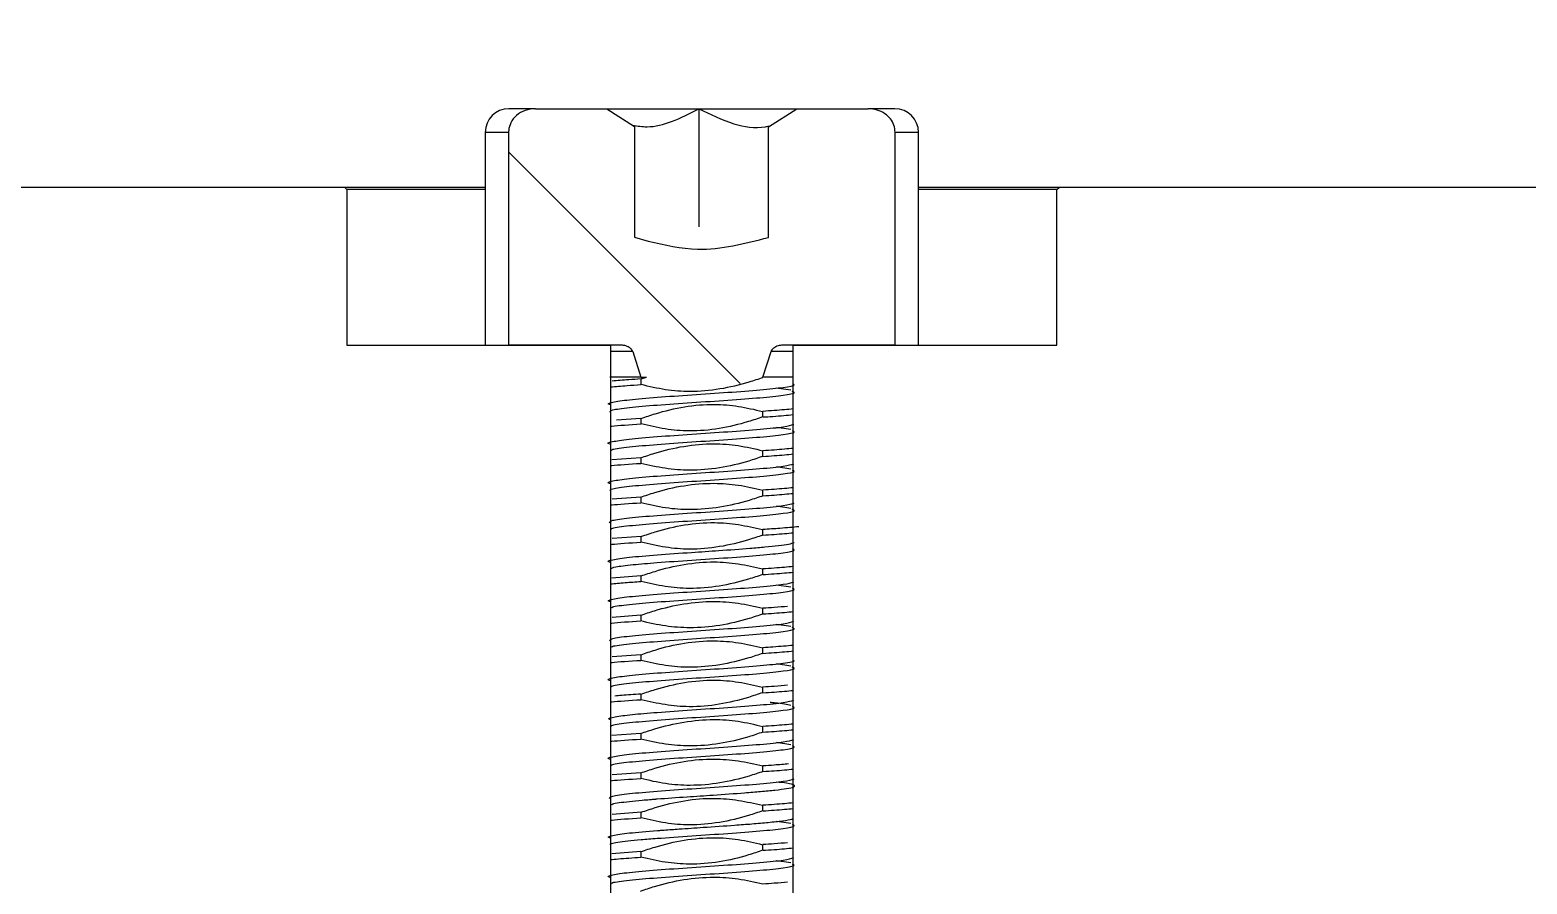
# Model space of a CAD drawing. Header units: millimetres. Extents: x 2 to 1187, y 2 to 839.
# Drawn here: x 187.466 to 192.217, y 443.416 to 446.127 of the extents above; entities that cross this region are included whole.
import ezdxf

# ---------------------------------------------------------------- set-up
doc = ezdxf.new("R2010")
doc.units = ezdxf.units.MM

# ---------------------------------------------------------------- blocks, each defined once
blk = doc.blocks.new('SW_HATCH_1')
at = {"color": 0, "linetype": 'Continuous', "lineweight": 18}
blk.add_line((22.5377, -34.6274), (21.8023, -33.892), dxfattribs=at)

msp = doc.modelspace()

# ---------------------------------------------------------------- linework, layer by layer
at = {"color": 7, "linetype": 'Continuous', "lineweight": 25}
for p, q in [((189.0699, 445.8766), (188.9854, 445.8766)), ((189.0699, 445.8766), (189.2961, 445.8766)), ((189.2961, 445.8766), (189.3842, 445.8205)), ((189.2961, 445.8766), (189.5882, 445.8766)), ((189.5882, 445.8766), (189.5882, 445.5016)), ((189.5882, 445.8766), (189.9001, 445.8766)), ((189.8091, 445.819), (189.8997, 445.8766)), ((189.8997, 445.8766), (190.1259, 445.8766)), ((190.2104, 445.8766), (190.1259, 445.8766)), ((188.9104, 445.8016), (188.9104, 445.1266)), ((188.9845, 445.8016), (188.9104, 445.8016)), ((188.9845, 445.8016), (188.9845, 445.1266)), ((189.3842, 445.8205), (189.3842, 445.4692)), ((189.8091, 445.4683), (189.8091, 445.819)), ((190.2113, 445.1266), (190.2113, 445.8016)), ((190.2854, 445.8016), (190.2113, 445.8016)), ((190.2854, 445.1266), (190.2854, 445.8016)), ((188.4645, 445.6266), (184.9647, 445.6266)), ((188.4645, 445.6266), (188.471, 445.6203)), ((188.9104, 445.6266), (188.4645, 445.6266)), ((188.9104, 445.6203), (188.471, 445.6203)), ((188.471, 445.6203), (188.471, 445.1266)), ((190.7313, 445.6266), (190.2854, 445.6266)), ((190.7248, 445.6203), (190.2854, 445.6203)), ((190.7248, 445.6203), (190.7313, 445.6266)), ((190.7248, 445.1266), (190.7248, 445.6203)), ((196.4151, 445.6266), (190.7313, 445.6266)), ((189.3842, 445.4692), (189.4278, 445.456)), ((188.471, 445.1266), (189.3077, 445.1266)), ((189.3382, 445.1266), (188.9845, 445.1266)), ((189.3077, 445.1266), (189.3077, 440.6266)), ((190.2113, 445.1266), (189.8576, 445.1266)), ((189.8881, 440.6266), (189.8881, 445.1266)), ((189.8881, 445.1266), (190.7248, 445.1266)), ((189.3785, 445.1059), (189.3077, 445.1059)), ((189.3785, 445.1059), (189.4044, 445.0248)), ((189.7914, 445.0248), (189.8173, 445.1059)), ((189.8881, 445.1059), (189.8173, 445.1059)), ((189.4044, 445.0248), (189.306, 445.0248)), ((189.4044, 445.0248), (189.4222, 445.0248)), ((189.4055, 445.019), (189.4222, 445.0248)), ((189.814, 445.0248), (189.7914, 445.0248)), ((189.8882, 445.0248), (189.814, 445.0248)), ((189.4044, 445.019), (189.4044, 445.0011)), ((189.8805, 444.9831), (189.8341, 444.9899)), ((189.4047, 444.894), (189.3265, 444.8884)), ((189.4044, 444.894), (189.4044, 444.8761)), ((189.7914, 444.8984), (189.7914, 444.9162)), ((189.8806, 444.8582), (189.8345, 444.865)), ((189.7914, 444.7733), (189.7914, 444.7912)), ((189.4041, 444.769), (189.3126, 444.7623)), ((189.4044, 444.769), (189.4044, 444.7512)), ((189.8805, 444.7332), (189.8345, 444.74)), ((189.4042, 444.644), (189.3128, 444.6373)), ((189.4044, 444.644), (189.4044, 444.6261)), ((189.7914, 444.6483), (189.7914, 444.6662)), ((189.8805, 444.6083), (189.8345, 444.615)), ((189.4048, 444.519), (189.3128, 444.5123)), ((189.4044, 444.519), (189.4044, 444.5011)), ((189.7914, 444.5234), (189.7914, 444.5411)), ((189.7914, 444.3983), (189.7914, 444.4162)), ((189.4044, 444.394), (189.3125, 444.3873)), ((189.4044, 444.394), (189.4044, 444.3762)), ((189.8806, 444.3582), (189.8343, 444.365)), ((189.404, 444.269), (189.3127, 444.2623)), ((189.4044, 444.269), (189.4044, 444.2512)), ((189.7914, 444.2733), (189.7914, 444.2912)), ((189.8805, 444.2332), (189.8345, 444.24)), ((189.7914, 444.1483), (189.7914, 444.1661)), ((189.4046, 444.144), (189.3129, 444.1373)), ((189.4044, 444.144), (189.4044, 444.1261)), ((189.8805, 444.1081), (189.8342, 444.1149)), ((189.7914, 444.0232), (189.7914, 444.0412)), ((189.4044, 444.019), (189.4044, 444.0012)), ((189.4041, 443.894), (189.3126, 443.8873)), ((189.4044, 443.894), (189.4044, 443.8762)), ((189.7914, 443.8983), (189.7914, 443.9162)), ((189.8805, 443.8582), (189.8345, 443.865)), ((189.7914, 443.7733), (189.7914, 443.7912)), ((189.4042, 443.769), (189.3128, 443.7623)), ((189.4044, 443.769), (189.4044, 443.7511)), ((189.4048, 443.644), (189.3128, 443.6373)), ((189.4044, 443.644), (189.4044, 443.6261)), ((189.7914, 443.6484), (189.7914, 443.6661)), ((189.8806, 443.6082), (189.8354, 443.6149)), ((189.4044, 443.519), (189.3125, 443.5123)), ((189.4044, 443.519), (189.4044, 443.5012)), ((189.7914, 443.5233), (189.7914, 443.5412)), ((189.8806, 443.4832), (189.8343, 443.49))]:
    msp.add_line(p, q, dxfattribs=at)
at = {"color": 7, "linetype": 'Continuous', "lineweight": 18}
msp.add_circle((179.0979, 455.6266), 42.7508, dxfattribs=at)
at = {"color": 7, "linetype": 'Continuous', "lineweight": 25}
for centre, radius, start, end in [((179.0979, 455.6266), 56.25, 154.83497, 352.33774), ((188.9854, 445.8016), 0.075, 90, 180), ((190.2104, 445.8016), 0.075, 0, 90), ((179.0979, 455.6266), 21.5, 301.5509, 332.05624), ((179.0979, 455.6266), 20.275, 303.7018, 330.20374)]:
    msp.add_arc(centre, radius, start, end, dxfattribs=at)
for points, knots in [([(189.0699, 445.8766), (189.059, 445.8755), (189.037, 445.8735), (189.0089, 445.8569), (188.9906, 445.8337), (188.9848, 445.8139), (188.9846, 445.8035), (188.9845, 445.8016)], [0, 0, 0, 0, 0.260485, 0.52139, 0.75213, 0.952967, 1, 1, 1, 1]), ([(189.3789, 445.8238), (189.3939, 445.8216), (189.4351, 445.8153), (189.5074, 445.8346), (189.5598, 445.8618), (189.5882, 445.8766)], [0, 0, 0, 0, 0.207319, 0.570692, 1, 1, 1, 1]), ([(189.5882, 445.8766), (189.6245, 445.8587), (189.6915, 445.8258), (189.7716, 445.8128), (189.8094, 445.8213), (189.8144, 445.8225)], [0, 0, 0, 0, 0.506743, 0.934201, 1, 1, 1, 1]), ([(190.2113, 445.8016), (190.2105, 445.8093), (190.2089, 445.8247), (190.1968, 445.8455), (190.1786, 445.8623), (190.1542, 445.8742), (190.1356, 445.8757), (190.1259, 445.8766)], [0, 0, 0, 0, 0.183497, 0.367111, 0.558056, 0.768519, 1, 1, 1, 1]), ([(189.4278, 445.456), (189.4799, 445.4442), (189.6071, 445.4154), (189.7341, 445.4487), (189.8091, 445.4683)], [0, 0, 0, 0, 0.409902, 1, 1, 1, 1]), ([(189.3785, 445.1059), (189.3775, 445.1081), (189.3751, 445.1133), (189.3662, 445.1202), (189.3536, 445.1255), (189.3433, 445.1262), (189.3382, 445.1266)], [0, 0, 0, 0, 0.153628, 0.356058, 0.681216, 1, 1, 1, 1]), ([(189.8576, 445.1266), (189.8528, 445.1262), (189.8429, 445.1256), (189.8307, 445.1208), (189.8224, 445.1146), (189.8187, 445.1097), (189.8176, 445.1067), (189.8173, 445.1059)], [0, 0, 0, 0, 0.298698, 0.623237, 0.7987, 0.944857, 1, 1, 1, 1]), ([(189.7914, 445.0231), (189.7768, 445.0182), (189.7022, 444.9934), (189.5975, 444.9745), (189.4817, 444.9829), (189.4306, 444.995), (189.4046, 445.0011)], [0, 0, 0, 0, 0.11758, 0.600094, 0.796965, 1, 1, 1, 1]), ([(189.3054, 444.9375), (189.3053, 444.9376), (189.2937, 444.9402), (189.3113, 444.9454), (189.3616, 444.9532), (189.453, 444.961), (189.5652, 444.9688), (189.6825, 444.9766), (189.7877, 444.9845), (189.8607, 444.9923), (189.8953, 444.9982), (189.8892, 445.0015), (189.8878, 445.0022)], [0, 0, 0, 0, 0.000751, 0.121507, 0.242262, 0.363018, 0.483773, 0.604529, 0.725284, 0.84604, 0.966796, 1, 1, 1, 1]), ([(189.3064, 444.9138), (189.3068, 444.9161), (189.3076, 444.921), (189.3631, 444.9285), (189.4525, 444.9364), (189.5652, 444.9441), (189.6825, 444.9518), (189.7875, 444.9596), (189.8616, 444.9674), (189.8972, 444.9741), (189.8881, 444.9782), (189.8848, 444.9797)], [0, 0, 0, 0, 0.103676, 0.221983, 0.340291, 0.458583, 0.576888, 0.695195, 0.813504, 0.931814, 1, 1, 1, 1]), ([(189.3077, 444.9939), (189.3244, 444.9953), (189.3523, 444.9978), (189.3895, 445.0002), (189.4045, 445.0011)], [0, 0, 0, 0, 0.598062, 1, 1, 1, 1]), ([(189.4048, 445.019), (189.3915, 445.0181), (189.3574, 445.0159), (189.3301, 445.0137), (189.3134, 445.0123)], [0, 0, 0, 0, 0.389954, 1, 1, 1, 1]), ([(189.4054, 444.894), (189.4202, 444.899), (189.495, 444.9242), (189.5999, 444.9437), (189.7148, 444.9336), (189.765, 444.922), (189.7903, 444.9161)], [0, 0, 0, 0, 0.120164, 0.60516, 0.801039, 1, 1, 1, 1]), ([(189.7904, 444.8983), (189.7755, 444.8933), (189.7007, 444.8681), (189.5959, 444.8487), (189.481, 444.8588), (189.4308, 444.8704), (189.4055, 444.8762)], [0, 0, 0, 0, 0.1201768, 0.6052744, 0.8008028, 1, 1, 1, 1]), ([(189.8881, 444.9238), (189.8696, 444.922), (189.8426, 444.9195), (189.8035, 444.917), (189.791, 444.9162)], [0, 0, 0, 0, 0.682323, 1, 1, 1, 1]), ([(189.791, 444.8983), (189.8019, 444.899), (189.8409, 444.9015), (189.8683, 444.9041), (189.8881, 444.9059)], [0, 0, 0, 0, 0.279095, 1, 1, 1, 1]), ([(189.3058, 444.8122), (189.3058, 444.8122), (189.2936, 444.8149), (189.3102, 444.8201), (189.36, 444.8281), (189.4523, 444.836), (189.5651, 444.8439), (189.6828, 444.8517), (189.7866, 444.8595), (189.8647, 444.8673), (189.8817, 444.8724), (189.8902, 444.875)], [0, 0, 0, 0, 0.000305, 0.125827, 0.251982, 0.37877, 0.503343, 0.627915, 0.752487, 0.877058, 1, 1, 1, 1]), ([(189.3077, 444.8689), (189.3093, 444.869), (189.3294, 444.8715), (189.3687, 444.8739), (189.4048, 444.8762)], [0, 0, 0, 0, 0.08019, 1, 1, 1, 1]), ([(189.3106, 444.7921), (189.3112, 444.7933), (189.3131, 444.7971), (189.3639, 444.8035), (189.4522, 444.8113), (189.5651, 444.8192), (189.6823, 444.827), (189.7873, 444.8348), (189.8614, 444.8426), (189.8969, 444.8492), (189.8882, 444.8532), (189.8852, 444.8546)], [0, 0, 0, 0, 0.058256, 0.183173, 0.30809, 0.433007, 0.557924, 0.682842, 0.807759, 0.932676, 1, 1, 1, 1]), ([(189.4037, 444.769), (189.4185, 444.7739), (189.4933, 444.7989), (189.5983, 444.8178), (189.7142, 444.8094), (189.7654, 444.7973), (189.7913, 444.7912)], [0, 0, 0, 0, 0.119337, 0.600722, 0.797063, 1, 1, 1, 1]), ([(189.8881, 444.7987), (189.8696, 444.797), (189.8426, 444.7945), (189.8036, 444.792), (189.7914, 444.7912)], [0, 0, 0, 0, 0.686508, 1, 1, 1, 1]), ([(189.3054, 444.6875), (189.3053, 444.6876), (189.2937, 444.6902), (189.3112, 444.6954), (189.3614, 444.7032), (189.4528, 444.711), (189.5649, 444.7188), (189.6826, 444.7266), (189.7864, 444.7345), (189.8644, 444.7422), (189.8815, 444.7474), (189.8899, 444.7499)], [0, 0, 0, 0, 0.000611, 0.125833, 0.251056, 0.376279, 0.501501, 0.626724, 0.751947, 0.877169, 1, 1, 1, 1]), ([(189.3077, 444.7439), (189.3093, 444.7441), (189.3293, 444.7465), (189.3683, 444.7489), (189.4042, 444.7511)], [0, 0, 0, 0, 0.079016, 1, 1, 1, 1]), ([(189.7912, 444.7733), (189.7763, 444.7682), (189.7016, 444.7425), (189.5963, 444.7246), (189.4807, 444.7338), (189.4297, 444.7453), (189.4038, 444.7511)], [0, 0, 0, 0, 0.119474, 0.602246, 0.797818, 1, 1, 1, 1]), ([(189.7913, 444.7733), (189.8036, 444.7741), (189.8426, 444.7766), (189.8696, 444.7792), (189.8881, 444.7809)], [0, 0, 0, 0, 0.31392, 1, 1, 1, 1]), ([(189.3061, 444.6636), (189.3065, 444.666), (189.3072, 444.671), (189.3631, 444.6785), (189.4526, 444.6863), (189.5653, 444.6942), (189.6825, 444.702), (189.7875, 444.7098), (189.8615, 444.7176), (189.897, 444.7242), (189.8882, 444.7283), (189.885, 444.7297)], [0, 0, 0, 0, 0.1072558, 0.2254096, 0.3435633, 0.4617171, 0.5798708, 0.6980245, 0.8161783, 0.934332, 1, 1, 1, 1]), ([(189.7926, 444.6484), (189.7777, 444.6434), (189.7029, 444.6181), (189.5978, 444.5999), (189.4815, 444.6079), (189.43, 444.62), (189.4037, 444.6261)], [0, 0, 0, 0, 0.118996, 0.59917, 0.795412, 1, 1, 1, 1]), ([(189.4039, 444.6439), (189.4187, 444.649), (189.4934, 444.6747), (189.5987, 444.6924), (189.7145, 444.6839), (189.7655, 444.6723), (189.7914, 444.6665)], [0, 0, 0, 0, 0.119412, 0.601799, 0.79799, 1, 1, 1, 1]), ([(189.8881, 444.6737), (189.8696, 444.672), (189.8427, 444.6695), (189.8037, 444.6669), (189.7914, 444.6662)], [0, 0, 0, 0, 0.684849, 1, 1, 1, 1]), ([(189.7918, 444.6484), (189.804, 444.6491), (189.8428, 444.6516), (189.8696, 444.6542), (189.8881, 444.6559)], [0, 0, 0, 0, 0.312525, 1, 1, 1, 1]), ([(189.3052, 444.5626), (189.3054, 444.5652), (189.3059, 444.5704), (189.363, 444.5782), (189.4527, 444.586), (189.5652, 444.5938), (189.6827, 444.6016), (189.7866, 444.6095), (189.8648, 444.6173), (189.8819, 444.6225), (189.8904, 444.625)], [0, 0, 0, 0, 0.1249119, 0.2500114, 0.375111, 0.5002106, 0.6253101, 0.7504097, 0.8755093, 1, 1, 1, 1]), ([(189.3077, 444.6189), (189.3093, 444.6191), (189.3293, 444.6215), (189.3683, 444.6239), (189.4041, 444.6261)], [0, 0, 0, 0, 0.082095, 1, 1, 1, 1]), ([(189.311, 444.5423), (189.3116, 444.5435), (189.3137, 444.5472), (189.3641, 444.5535), (189.4524, 444.5613), (189.5654, 444.5692), (189.6826, 444.577), (189.7876, 444.5848), (189.8617, 444.5926), (189.8972, 444.5994), (189.8881, 444.6035), (189.8847, 444.605)], [0, 0, 0, 0, 0.053067, 0.177995, 0.302924, 0.42785, 0.552777, 0.677702, 0.802628, 0.927553, 1, 1, 1, 1]), ([(189.4055, 444.519), (189.4203, 444.5241), (189.495, 444.5495), (189.6001, 444.5684), (189.715, 444.5584), (189.7654, 444.5469), (189.7908, 444.5411)], [0, 0, 0, 0, 0.120061, 0.604974, 0.800621, 1, 1, 1, 1]), ([(189.9056, 444.5499), (189.8868, 444.5482), (189.8545, 444.5453), (189.81, 444.5424), (189.7912, 444.5411)], [0, 0, 0, 0, 0.579332, 1, 1, 1, 1]), ([(189.3056, 444.4375), (189.3055, 444.4376), (189.2938, 444.4402), (189.3113, 444.4454), (189.3616, 444.4532), (189.4529, 444.461), (189.5556, 444.4681), (189.6589, 444.475), (189.7392, 444.4808), (189.8009, 444.486), (189.8435, 444.4904), (189.8771, 444.4951), (189.886, 444.4983), (189.8905, 444.5)], [0, 0, 0, 0, 0.001691, 0.126415, 0.251138, 0.375832, 0.499796, 0.593399, 0.707765, 0.773033, 0.843533, 0.919259, 1, 1, 1, 1]), ([(189.3077, 444.4938), (189.3093, 444.494), (189.3295, 444.4965), (189.3687, 444.4989), (189.4047, 444.5012)], [0, 0, 0, 0, 0.082244, 1, 1, 1, 1]), ([(189.7909, 444.5233), (189.7761, 444.5183), (189.7013, 444.4934), (189.5965, 444.4737), (189.4813, 444.4834), (189.4309, 444.4952), (189.4054, 444.5012)], [0, 0, 0, 0, 0.1199651, 0.6039352, 0.799807, 1, 1, 1, 1]), ([(189.7913, 444.5234), (189.8037, 444.5242), (189.8427, 444.5267), (189.8697, 444.5292), (189.8881, 444.5309)], [0, 0, 0, 0, 0.317707, 1, 1, 1, 1]), ([(189.308, 444.417), (189.3118, 444.4189), (189.3201, 444.4232), (189.3748, 444.4296), (189.4578, 444.4367), (189.565, 444.4441), (189.6822, 444.4519), (189.7873, 444.4597), (189.8614, 444.4675), (189.897, 444.4742), (189.8882, 444.4783), (189.885, 444.4797)], [0, 0, 0, 0, 0.092029, 0.203133, 0.308926, 0.433257, 0.557631, 0.682006, 0.806382, 0.930757, 1, 1, 1, 1]), ([(189.4046, 444.394), (189.4194, 444.399), (189.4943, 444.4239), (189.5991, 444.4434), (189.7144, 444.4341), (189.765, 444.4222), (189.7906, 444.4161)], [0, 0, 0, 0, 0.119838, 0.603248, 0.79929, 1, 1, 1, 1]), ([(189.8881, 444.4238), (189.8696, 444.4221), (189.8425, 444.4195), (189.8034, 444.417), (189.7911, 444.4162)], [0, 0, 0, 0, 0.684717, 1, 1, 1, 1]), ([(189.7911, 444.3983), (189.8034, 444.3991), (189.8425, 444.4016), (189.8696, 444.4041), (189.8881, 444.4059)], [0, 0, 0, 0, 0.315644, 1, 1, 1, 1]), ([(189.3059, 444.3124), (189.3057, 444.3124), (189.2938, 444.3151), (189.3111, 444.3204), (189.3614, 444.3282), (189.4528, 444.336), (189.5649, 444.3439), (189.6826, 444.3517), (189.7864, 444.3595), (189.8644, 444.3673), (189.8814, 444.3724), (189.8899, 444.375)], [0, 0, 0, 0, 0.002606, 0.127599, 0.252593, 0.377587, 0.502589, 0.627591, 0.752592, 0.877593, 1, 1, 1, 1]), ([(189.3077, 444.3689), (189.3224, 444.3702), (189.3497, 444.3726), (189.3872, 444.3751), (189.4045, 444.3762)], [0, 0, 0, 0, 0.538634, 1, 1, 1, 1]), ([(189.7905, 444.3983), (189.7756, 444.3932), (189.7009, 444.3677), (189.5958, 444.3491), (189.4807, 444.359), (189.4303, 444.3704), (189.4048, 444.3762)], [0, 0, 0, 0, 0.119956, 0.60453, 0.800206, 1, 1, 1, 1]), ([(189.3107, 444.2922), (189.3113, 444.2933), (189.3132, 444.2971), (189.364, 444.3035), (189.4523, 444.3113), (189.5652, 444.3192), (189.6824, 444.327), (189.7874, 444.3348), (189.8614, 444.3426), (189.8968, 444.3492), (189.8882, 444.3532), (189.8853, 444.3546)], [0, 0, 0, 0, 0.05709, 0.182281, 0.307471, 0.432662, 0.557852, 0.683043, 0.808234, 0.933424, 1, 1, 1, 1]), ([(189.4032, 444.2689), (189.4181, 444.274), (189.4928, 444.2993), (189.5981, 444.3173), (189.7141, 444.3093), (189.7654, 444.2975), (189.7914, 444.2914)], [0, 0, 0, 0, 0.119218, 0.60039, 0.79697, 1, 1, 1, 1]), ([(189.7922, 444.2734), (189.7774, 444.2683), (189.7026, 444.2427), (189.5973, 444.225), (189.4811, 444.2333), (189.4296, 444.2451), (189.4032, 444.2511)], [0, 0, 0, 0, 0.118982, 0.599506, 0.795262, 1, 1, 1, 1]), ([(189.8699, 444.2972), (189.8567, 444.296), (189.835, 444.294), (189.8038, 444.292), (189.7914, 444.2912)], [0, 0, 0, 0, 0.605462, 1, 1, 1, 1]), ([(189.7917, 444.2734), (189.8038, 444.2741), (189.8427, 444.2766), (189.8696, 444.2792), (189.8881, 444.2809)], [0, 0, 0, 0, 0.312159, 1, 1, 1, 1]), ([(189.3052, 444.1876), (189.3054, 444.1902), (189.3059, 444.1954), (189.3629, 444.2032), (189.4525, 444.211), (189.5651, 444.2188), (189.6826, 444.2266), (189.7864, 444.2345), (189.8646, 444.2422), (189.8817, 444.2474), (189.8902, 444.25)], [0, 0, 0, 0, 0.124957, 0.250151, 0.375344, 0.500538, 0.625731, 0.750925, 0.876118, 1, 1, 1, 1]), ([(189.3077, 444.2439), (189.3093, 444.2441), (189.3293, 444.2465), (189.3682, 444.2489), (189.404, 444.2511)], [0, 0, 0, 0, 0.080663, 1, 1, 1, 1]), ([(189.3111, 444.1674), (189.3117, 444.1685), (189.3138, 444.1722), (189.3642, 444.1785), (189.4525, 444.1863), (189.5655, 444.1942), (189.6827, 444.202), (189.7876, 444.2098), (189.8616, 444.2176), (189.8972, 444.2243), (189.8881, 444.2284), (189.8848, 444.2299)], [0, 0, 0, 0, 0.051822, 0.176973, 0.302125, 0.427261, 0.552397, 0.677532, 0.802667, 0.927802, 1, 1, 1, 1]), ([(189.4049, 444.144), (189.4197, 444.1491), (189.4944, 444.1748), (189.5997, 444.1929), (189.715, 444.1835), (189.7657, 444.172), (189.7914, 444.1662)], [0, 0, 0, 0, 0.11971, 0.603421, 0.799152, 1, 1, 1, 1]), ([(189.8881, 444.1733), (189.8678, 444.1716), (189.8389, 444.1692), (189.8024, 444.1668), (189.7914, 444.1661)], [0, 0, 0, 0, 0.700168, 1, 1, 1, 1]), ([(189.3055, 444.0625), (189.3054, 444.0625), (189.2937, 444.0652), (189.3113, 444.0704), (189.3616, 444.0782), (189.4531, 444.086), (189.5653, 444.0938), (189.6825, 444.1016), (189.7882, 444.1095), (189.8594, 444.1173), (189.894, 444.1225), (189.8906, 444.1251), (189.8906, 444.1251)], [0, 0, 0, 0, 0.00124, 0.126079, 0.250917, 0.375755, 0.500594, 0.625432, 0.75027, 0.875108, 0.999947, 1, 1, 1, 1]), ([(189.3077, 444.1188), (189.3094, 444.1191), (189.3294, 444.1215), (189.3686, 444.1239), (189.4045, 444.1261)], [0, 0, 0, 0, 0.082675, 1, 1, 1, 1]), ([(189.7919, 444.1483), (189.777, 444.1434), (189.7022, 444.1184), (189.5973, 444.0993), (189.4815, 444.108), (189.4306, 444.12), (189.4047, 444.1261)], [0, 0, 0, 0, 0.119495, 0.601495, 0.797769, 1, 1, 1, 1]), ([(189.7916, 444.1483), (189.8039, 444.1491), (189.8428, 444.1516), (189.8697, 444.1542), (189.8881, 444.1559)], [0, 0, 0, 0, 0.315364, 1, 1, 1, 1]), ([(189.3108, 444.0422), (189.3114, 444.0434), (189.3133, 444.0471), (189.3639, 444.0535), (189.4522, 444.0614), (189.5652, 444.0691), (189.6824, 444.0768), (189.7875, 444.0846), (189.8615, 444.0924), (189.8971, 444.0991), (189.8881, 444.1032), (189.8848, 444.1047)], [0, 0, 0, 0, 0.055531, 0.180259, 0.304987, 0.429681, 0.554417, 0.679153, 0.803892, 0.928632, 1, 1, 1, 1]), ([(189.4053, 444.019), (189.4202, 444.024), (189.495, 444.0491), (189.5998, 444.0687), (189.7147, 444.0586), (189.7649, 444.047), (189.7903, 444.0411)], [0, 0, 0, 0, 0.12015, 0.605039, 0.800588, 1, 1, 1, 1]), ([(189.8696, 444.0472), (189.8566, 444.046), (189.8348, 444.044), (189.8035, 444.042), (189.791, 444.0412)], [0, 0, 0, 0, 0.599636, 1, 1, 1, 1]), ([(189.791, 444.0231), (189.8035, 444.0239), (189.8426, 444.0264), (189.8696, 444.029), (189.8881, 444.0307)], [0, 0, 0, 0, 0.3174836, 1, 1, 1, 1]), ([(189.3096, 443.9375), (189.3072, 443.9382), (189.2963, 443.9414), (189.3184, 443.947), (189.3717, 443.9541), (189.4575, 443.9613), (189.5651, 443.9689), (189.6828, 443.9767), (189.7866, 443.9845), (189.8646, 443.9923), (189.8817, 443.9974), (189.8901, 444)], [0, 0, 0, 0, 0.0342008, 0.1526806, 0.266751, 0.3764067, 0.5014854, 0.6265637, 0.7516417, 0.8767193, 1, 1, 1, 1]), ([(189.3077, 443.9939), (189.3093, 443.9941), (189.3294, 443.9965), (189.3686, 443.9989), (189.4047, 444.0012)], [0, 0, 0, 0, 0.079852, 1, 1, 1, 1]), ([(189.3106, 443.9171), (189.3112, 443.9183), (189.3131, 443.9221), (189.3639, 443.9285), (189.4522, 443.9363), (189.5651, 443.9442), (189.6823, 443.952), (189.7873, 443.9598), (189.8614, 443.9676), (189.8969, 443.9742), (189.8882, 443.9782), (189.8852, 443.9796)], [0, 0, 0, 0, 0.057828, 0.182808, 0.307789, 0.432769, 0.55775, 0.682731, 0.807711, 0.932692, 1, 1, 1, 1]), ([(189.4047, 444.019), (189.3828, 444.0176), (189.3507, 444.0155), (189.3289, 444.0135), (189.322, 444.0128)], [0, 0, 0, 0, 0.683574, 1, 1, 1, 1]), ([(189.7903, 444.0233), (189.7755, 444.0183), (189.7007, 443.993), (189.5958, 443.9737), (189.481, 443.9838), (189.4307, 443.9954), (189.4054, 444.0012)], [0, 0, 0, 0, 0.1201763, 0.6053255, 0.8008601, 1, 1, 1, 1]), ([(189.8806, 443.9832), (189.868, 443.9858), (189.8536, 443.9888), (189.8191, 443.9918), (189.8146, 443.9922)], [0, 0, 0, 0, 0.871654, 1, 1, 1, 1]), ([(189.4035, 443.894), (189.4184, 443.8989), (189.4932, 443.9239), (189.5982, 443.9427), (189.7142, 443.9345), (189.7654, 443.9224), (189.7914, 443.9162)], [0, 0, 0, 0, 0.119277, 0.600436, 0.796791, 1, 1, 1, 1]), ([(189.7913, 443.8983), (189.7765, 443.8932), (189.7018, 443.8675), (189.5965, 443.8497), (189.4807, 443.8587), (189.4297, 443.8703), (189.4037, 443.8761)], [0, 0, 0, 0, 0.119391, 0.601822, 0.797381, 1, 1, 1, 1]), ([(189.8881, 443.9237), (189.8696, 443.922), (189.8426, 443.9195), (189.8036, 443.917), (189.7914, 443.9162)], [0, 0, 0, 0, 0.686691, 1, 1, 1, 1]), ([(189.7914, 443.8983), (189.8036, 443.8991), (189.8426, 443.9016), (189.8696, 443.9042), (189.8881, 443.9059)], [0, 0, 0, 0, 0.313594, 1, 1, 1, 1]), ([(189.3058, 443.8125), (189.3056, 443.8125), (189.2938, 443.8151), (189.3112, 443.8204), (189.3614, 443.8282), (189.4528, 443.836), (189.5649, 443.8438), (189.6826, 443.8516), (189.7864, 443.8595), (189.8644, 443.8672), (189.8815, 443.8724), (189.89, 443.8749)], [0, 0, 0, 0, 0.001995, 0.127015, 0.252036, 0.377056, 0.502077, 0.627097, 0.752118, 0.877139, 1, 1, 1, 1]), ([(189.3077, 443.8689), (189.3093, 443.8691), (189.3292, 443.8715), (189.3682, 443.8739), (189.4041, 443.8761)], [0, 0, 0, 0, 0.079177, 1, 1, 1, 1]), ([(189.311, 443.7924), (189.3116, 443.7935), (189.3136, 443.7972), (189.3641, 443.8035), (189.4524, 443.8113), (189.5654, 443.8192), (189.6825, 443.827), (189.7875, 443.8348), (189.8615, 443.8426), (189.8969, 443.8492), (189.8882, 443.8532), (189.8852, 443.8546)], [0, 0, 0, 0, 0.0539137, 0.1794766, 0.3050394, 0.4306023, 0.5561651, 0.681728, 0.8072909, 0.9328537, 1, 1, 1, 1]), ([(189.404, 443.7689), (189.4188, 443.774), (189.4935, 443.7998), (189.5989, 443.8174), (189.7145, 443.8088), (189.7656, 443.7973), (189.7914, 443.7915)], [0, 0, 0, 0, 0.119454, 0.602058, 0.798176, 1, 1, 1, 1]), ([(189.8729, 443.7974), (189.8589, 443.7961), (189.8364, 443.794), (189.8038, 443.7919), (189.7914, 443.7912)], [0, 0, 0, 0, 0.619996, 1, 1, 1, 1]), ([(189.3052, 443.6876), (189.3055, 443.6902), (189.3059, 443.6954), (189.363, 443.7032), (189.4527, 443.711), (189.5652, 443.7188), (189.6828, 443.7266), (189.7866, 443.7345), (189.8649, 443.7423), (189.882, 443.7475), (189.8906, 443.7501)], [0, 0, 0, 0, 0.1246706, 0.2497177, 0.3747647, 0.4998118, 0.6248588, 0.7499059, 0.8749529, 1, 1, 1, 1]), ([(189.3077, 443.7439), (189.3093, 443.7441), (189.3294, 443.7465), (189.3684, 443.7489), (189.4042, 443.7511)], [0, 0, 0, 0, 0.082263, 1, 1, 1, 1]), ([(189.311, 443.6673), (189.3116, 443.6684), (189.3135, 443.6722), (189.3543, 443.6772), (189.4008, 443.6818), (189.4278, 443.6841), (189.4419, 443.6852), (189.4492, 443.6858), (189.4528, 443.6861), (189.4547, 443.6862), (189.4556, 443.6863), (189.456, 443.6863), (189.4563, 443.6863), (189.4564, 443.6863), (189.4857, 443.6886), (189.5447, 443.6927), (189.6414, 443.6992), (189.722, 443.7048), (189.7866, 443.71), (189.8332, 443.7145), (189.8702, 443.7193), (189.8926, 443.7245), (189.8936, 443.7301), (189.8752, 443.7353), (189.846, 443.7386), (189.8342, 443.7399)], [0, 0, 0, 0, 0.04595, 0.153309, 0.207247, 0.234248, 0.247753, 0.254506, 0.257882, 0.25957, 0.260415, 0.260837, 0.261048, 0.261153, 0.261179, 0.354648, 0.431899, 0.529256, 0.585728, 0.647262, 0.713852, 0.785492, 0.862177, 0.943901, 1, 1, 1, 1]), ([(189.7925, 443.7734), (189.7777, 443.7684), (189.7029, 443.7432), (189.5978, 443.7249), (189.4815, 443.7329), (189.4301, 443.7449), (189.4038, 443.7511)], [0, 0, 0, 0, 0.119042, 0.59936, 0.795642, 1, 1, 1, 1]), ([(189.7918, 443.7734), (189.804, 443.7741), (189.8428, 443.7766), (189.8696, 443.7792), (189.8881, 443.7809)], [0, 0, 0, 0, 0.312811, 1, 1, 1, 1]), ([(189.7908, 443.6483), (189.776, 443.6433), (189.7011, 443.6183), (189.5963, 443.5987), (189.4813, 443.6085), (189.4309, 443.6202), (189.4054, 443.6262)], [0, 0, 0, 0, 0.120022, 0.604252, 0.800015, 1, 1, 1, 1]), ([(189.4055, 443.644), (189.4203, 443.6491), (189.4951, 443.6745), (189.6001, 443.6934), (189.715, 443.6834), (189.7653, 443.6719), (189.7907, 443.6661)], [0, 0, 0, 0, 0.120104, 0.605138, 0.800758, 1, 1, 1, 1]), ([(189.8881, 443.6737), (189.8697, 443.672), (189.8427, 443.6695), (189.8036, 443.6669), (189.7912, 443.6661)], [0, 0, 0, 0, 0.681909, 1, 1, 1, 1]), ([(189.7912, 443.6483), (189.8036, 443.6491), (189.8427, 443.6517), (189.8697, 443.6542), (189.8881, 443.6559)], [0, 0, 0, 0, 0.317981, 1, 1, 1, 1]), ([(189.3057, 443.5625), (189.3055, 443.5626), (189.2938, 443.5652), (189.3113, 443.5704), (189.3615, 443.5782), (189.4253, 443.5836), (189.4663, 443.5868), (189.4887, 443.5884), (189.5337, 443.5916), (189.6102, 443.5968), (189.6903, 443.6022), (189.7594, 443.6074), (189.8124, 443.612), (189.8566, 443.617), (189.8844, 443.6214), (189.8867, 443.6242), (189.8875, 443.6252)], [0, 0, 0, 0, 0.0018509, 0.1262135, 0.2505756, 0.3748809, 0.3844679, 0.4011177, 0.455548, 0.5380702, 0.6485229, 0.7145069, 0.7875131, 0.8675328, 0.954556, 1, 1, 1, 1]), ([(189.3062, 443.5421), (189.3075, 443.543), (189.3107, 443.5452), (189.3299, 443.5488), (189.3612, 443.553), (189.4038, 443.5571), (189.4695, 443.5625), (189.565, 443.5691), (189.6822, 443.5769), (189.7873, 443.5847), (189.8614, 443.5926), (189.897, 443.5992), (189.8882, 443.6033), (189.885, 443.6047)], [0, 0, 0, 0, 0.043001, 0.108485, 0.174632, 0.24144, 0.308911, 0.433318, 0.557755, 0.682192, 0.806629, 0.931067, 1, 1, 1, 1]), ([(189.3077, 443.6188), (189.3093, 443.619), (189.3295, 443.6215), (189.3687, 443.6239), (189.4047, 443.6262)], [0, 0, 0, 0, 0.08218, 1, 1, 1, 1]), ([(189.4044, 443.519), (189.4193, 443.524), (189.4941, 443.5489), (189.599, 443.5683), (189.7144, 443.5591), (189.765, 443.5472), (189.7907, 443.5411)], [0, 0, 0, 0, 0.119764, 0.602862, 0.798973, 1, 1, 1, 1]), ([(189.3077, 443.4937), (189.3157, 443.4945), (189.3398, 443.497), (189.3785, 443.4995), (189.4045, 443.5012)], [0, 0, 0, 0, 0.331199, 1, 1, 1, 1]), ([(189.7905, 443.5233), (189.7757, 443.5182), (189.701, 443.4926), (189.5958, 443.4742), (189.4807, 443.4839), (189.4302, 443.4954), (189.4046, 443.5012)], [0, 0, 0, 0, 0.119891, 0.604243, 0.799917, 1, 1, 1, 1]), ([(189.7911, 443.5233), (189.8034, 443.5241), (189.8425, 443.5266), (189.8696, 443.5291), (189.8881, 443.5309)], [0, 0, 0, 0, 0.315059, 1, 1, 1, 1]), ([(189.8699, 443.5472), (189.8567, 443.546), (189.8349, 443.544), (189.8036, 443.542), (189.7912, 443.5412)], [0, 0, 0, 0, 0.604223, 1, 1, 1, 1]), ([(189.3059, 443.4374), (189.3057, 443.4374), (189.2938, 443.4401), (189.3111, 443.4454), (189.3614, 443.4532), (189.4528, 443.461), (189.5648, 443.4689), (189.6826, 443.4767), (189.7864, 443.4845), (189.8644, 443.4923), (189.8814, 443.4974), (189.8899, 443.5)], [0, 0, 0, 0, 0.002392, 0.127413, 0.252436, 0.377458, 0.502501, 0.627543, 0.752585, 0.877627, 1, 1, 1, 1]), ([(189.3108, 443.4173), (189.3114, 443.4184), (189.3135, 443.4222), (189.364, 443.4285), (189.4523, 443.4363), (189.5653, 443.4442), (189.6824, 443.452), (189.7874, 443.4598), (189.8614, 443.4676), (189.8968, 443.4742), (189.8882, 443.4782), (189.8853, 443.4796)], [0, 0, 0, 0, 0.05524, 0.180661, 0.306082, 0.431503, 0.556924, 0.682345, 0.807766, 0.933187, 1, 1, 1, 1]), ([(189.4033, 443.3939), (189.4181, 443.399), (189.4929, 443.4244), (189.5981, 443.4423), (189.7141, 443.4343), (189.7654, 443.4225), (189.7914, 443.4165)], [0, 0, 0, 0, 0.119236, 0.600544, 0.797092, 1, 1, 1, 1]), ([(189.8699, 443.4222), (189.8567, 443.421), (189.835, 443.4189), (189.8038, 443.417), (189.7914, 443.4162)], [0, 0, 0, 0, 0.6051234, 1, 1, 1, 1])]:
    msp.add_open_spline(points, degree=3, knots=knots, dxfattribs=at)

# ---------------------------------------------------------------- block references
at = {"color": 7, "linetype": 'Continuous', "lineweight": 18}
msp.add_blockref('SW_HATCH_1', (167.1822, 479.6319), dxfattribs=at)

doc.saveas('drawing.dxf')
